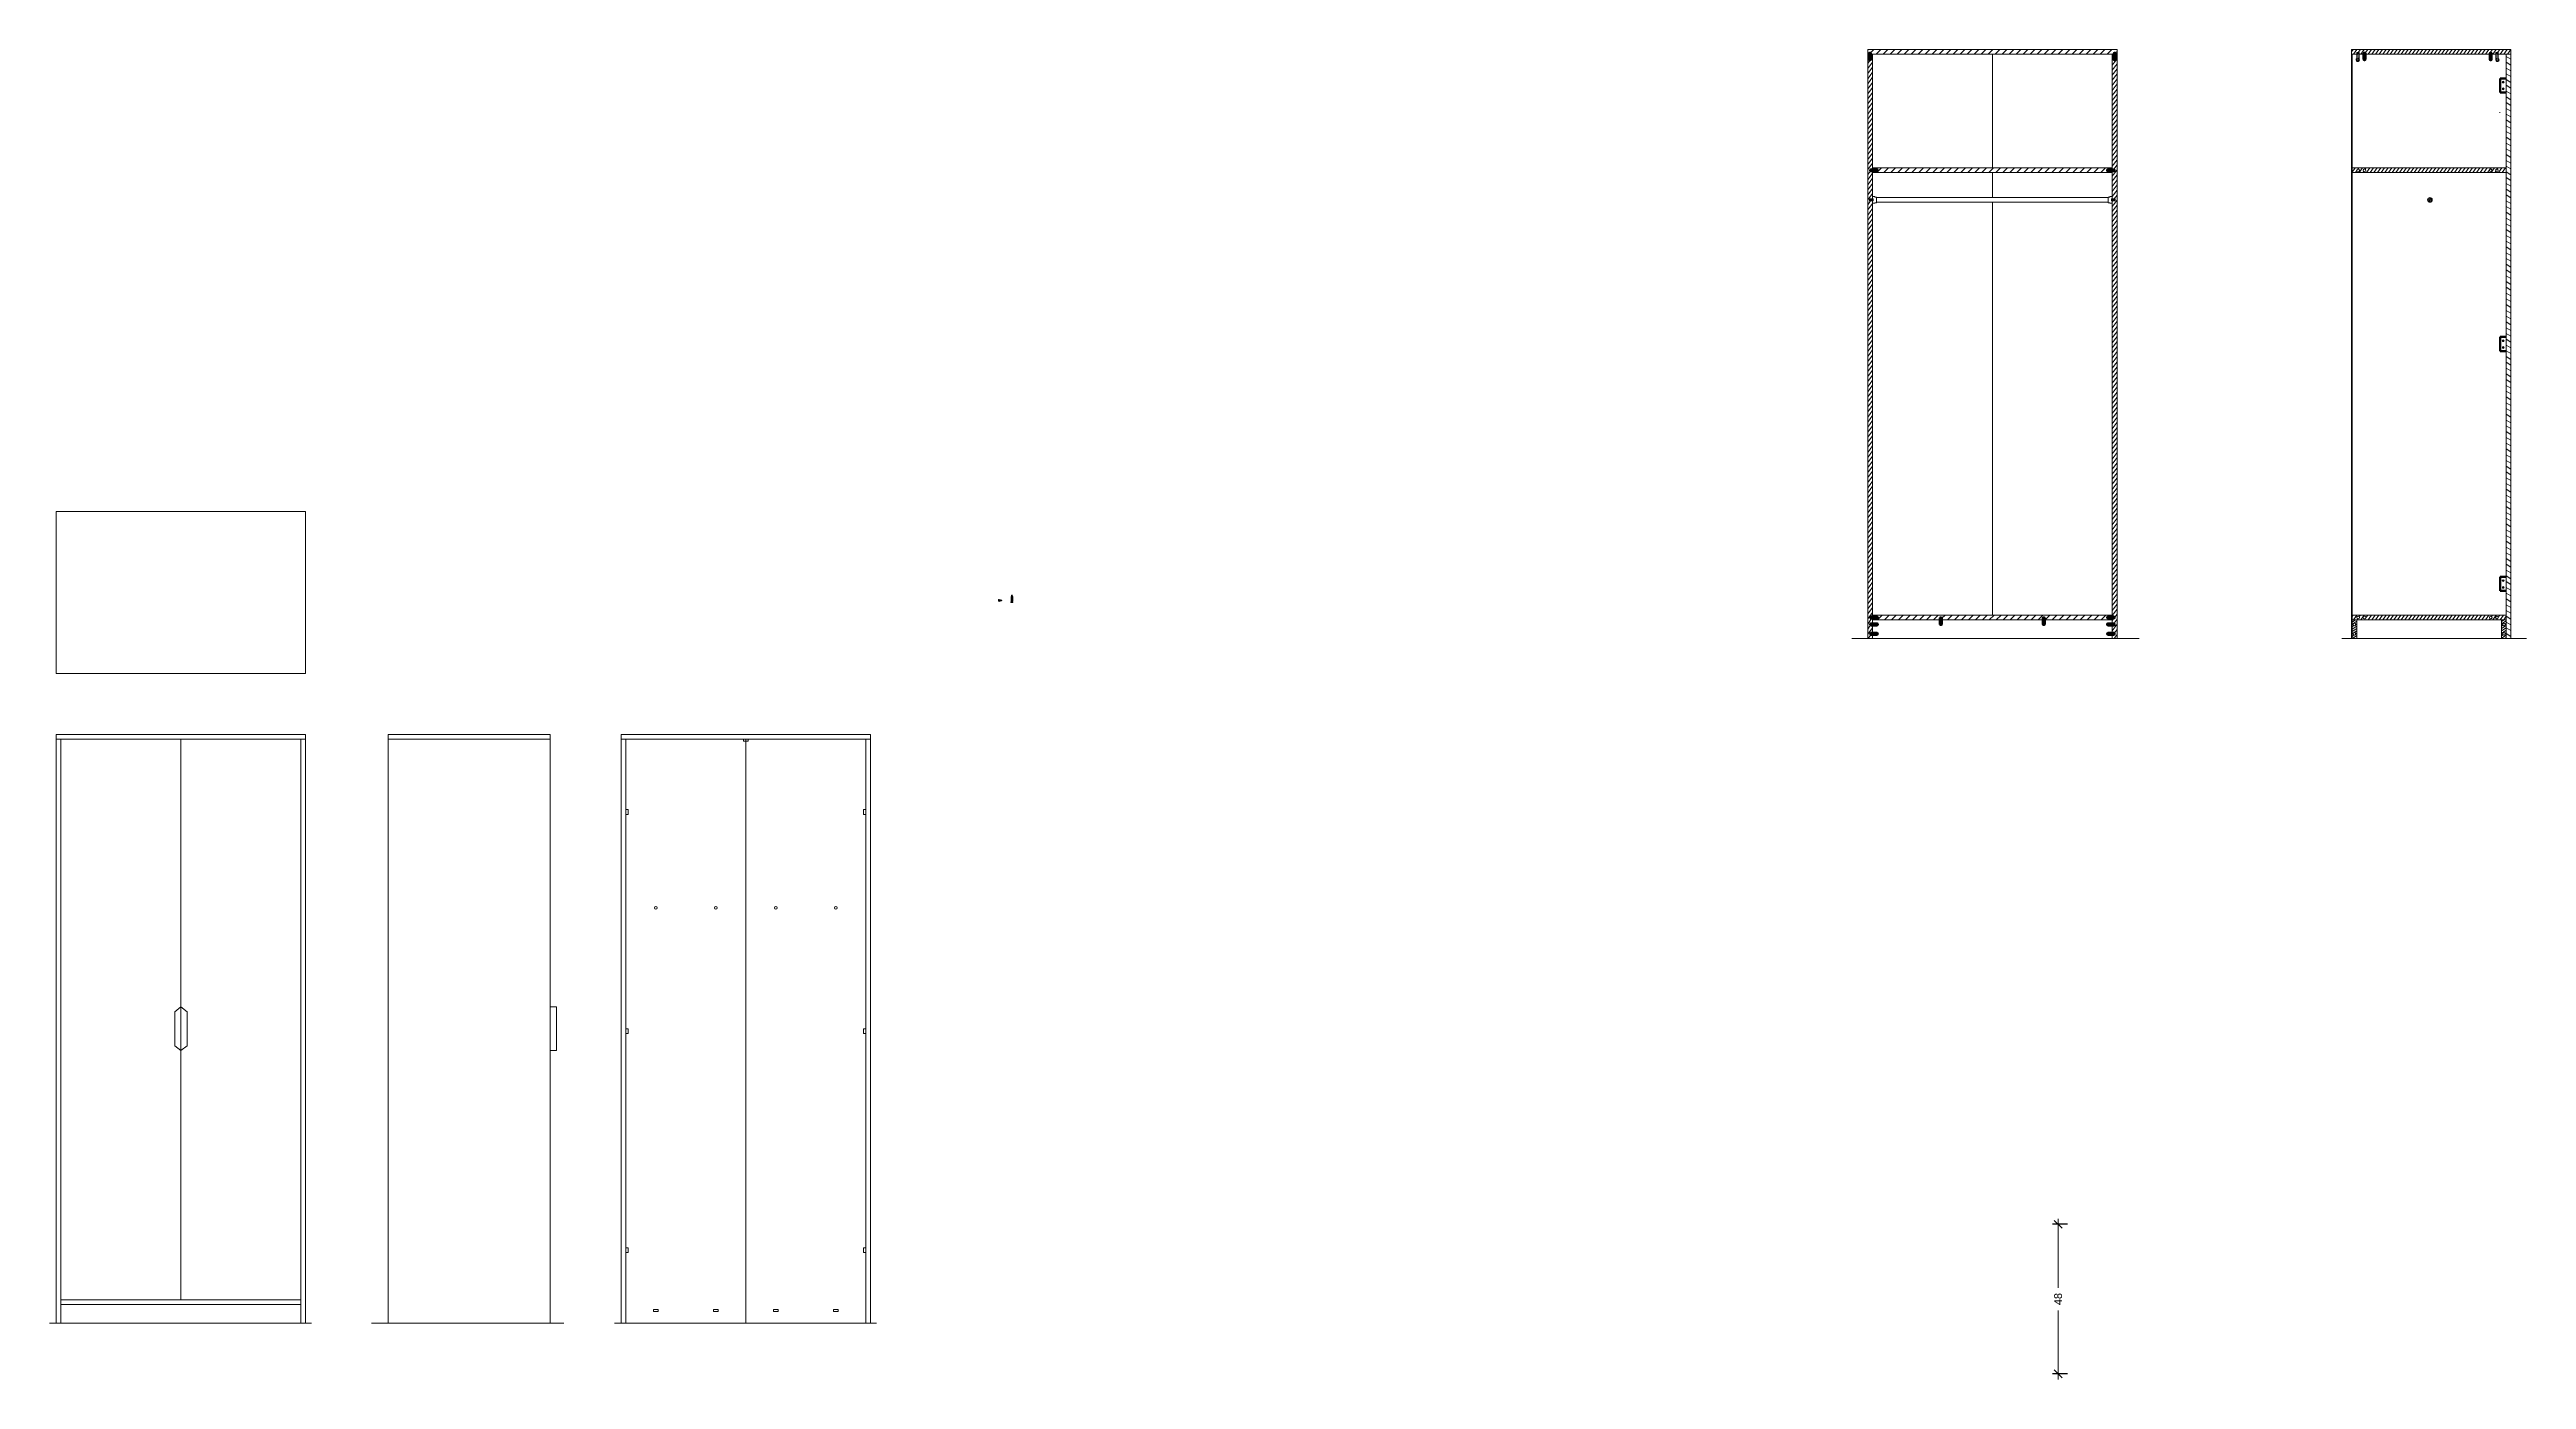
# Model space of a CAD drawing. Header units: millimetres. Extents: x 27 to 1587, y 31 to 458.
# Drawn here: x 27 to 822, y 31 to 458 of the extents above; entities that cross this region are included whole.
import ezdxf

# ---------------------------------------------------------------- set-up
doc = ezdxf.new("R2010")
doc.units = ezdxf.units.MM
doc.header["$MEASUREMENT"] = 0
doc.layers.get('DEFPOINTS').update_dxf_attribs({"color": 210})
for name, color, linetype, lineweight in [('linea di terra', 1, 'Continuous', 18), ('linee non sezionate', 8, 'Continuous', 18), ('linee quote', 6, 'Continuous', 18), ('linee sezionate', 7, 'Continuous', 18), ('retini', 11, 'Continuous', 18), ('riquadro viti', 2, 'Continuous', 18), ('viti e cerniere', 4, 'Continuous', 18)]:
    doc.layers.add(name, color=color, linetype=linetype, lineweight=lineweight)
doc.styles.add('ARIAL', font='Arial.ttf')
doc.dimstyles.new('E-0050_TICK_12', dxfattribs={"dimtxt": 2.5, "dimasz": 2.5, "dimexe": 1.8, "dimexo": 1.2, "dimgap": 1.8, "dimtad": 0, "dimdec": 0, "dimzin": 0, "dimdsep": 46, "dimtxsty": 'ARIAL', "dimblk": 'OBLIQUE', "dimblk1": 'OBLIQUE', "dimblk2": 'OBLIQUE', "dimcen": 1.8, "dimdle": 1.8, "dimclrd": 256, "dimclre": 256, "dimclrt": 256, "dimadec": 0, "dimazin": 0, "dimtfac": 1, "dimtdec": 0, "dimtmove": 1, "dimatfit": 3, "dimldrblk": 'OPEN90', "dimfxl": 1, "dimtfill": 1, "dimtfillclr": 7, "dimtolj": 1, "dimtzin": 0, "dimlwd": -1, "dimarcsym": 0})
pattern_1 = [(234, (-3009.2064, -1511.5748), (0.77058869, -0.55986545), [])]
pattern_2 = [(34, (-2959.1471, -1511.5748), (-0.35508749, 0.52643886), [])]
pattern_3 = [(45, (-3009.2064, -1511.5748), (-1.122532, 1.122532), [])]
pattern_4 = [(234, (-2959.1471, -1511.5748), (0.77058869, -0.55986545), [])]

# ---------------------------------------------------------------- blocks, each defined once
blk = doc.blocks.new('_Oblique')
at = {"color": 0, "linetype": 'ByBlock', "lineweight": -2}
blk.add_line((-0.5, -0.5), (0.5, 0.5), dxfattribs=at)
blk = doc.blocks.new('*D7')
at = {"layer": 'DEFPOINTS', "color": 0, "transparency": 16777216}
for p in [(676.1, 81.08), (671.91, 33.08), (676.1, 33.08)]:
    blk.add_point(p, dxfattribs=at)
at = {"layer": 'linee non sezionate', "lineweight": -2, "transparency": 16777216}
for p, q in [((674.9, 81.08), (670.11, 81.08)), ((674.9, 33.08), (670.11, 33.08))]:
    blk.add_line(p, q, dxfattribs=at)
at = {"layer": 'linee non sezionate', "transparency": 16777216}
for p, q in [((671.91, 82.88), (671.91, 60.72)), ((671.91, 31.28), (671.91, 53.44))]:
    blk.add_line(p, q, dxfattribs=at)
at = {"layer": 'linee non sezionate', "transparency": 16777216, "xscale": 2.5, "yscale": 2.5, "zscale": 2.5}
for p, rotation in [((671.91, 81.08), 90), ((671.91, 33.08), 270)]:
    blk.add_blockref('_Oblique', p, dxfattribs=dict(at, rotation=rotation))
at = {"layer": 'linee non sezionate', "transparency": 16777216, "insert": (671.91, 57.08), "char_height": 2.5, "attachment_point": 5, "rotation": 90, "style": 'ARIAL', "bg_fill": 3, "box_fill_scale": 1.25, "bg_fill_color": 256, "bg_fill_true_color": 13158600, "bg_fill_transparency": 0}
blk.add_mtext('\\A1;48', dxfattribs=at)
blk = doc.blocks.new('_Open90')
at = {"color": 0, "linetype": 'ByBlock', "lineweight": -2}
for p, q in [((0, 0), (-1, 0)), ((-0.5, 0.5), (0, 0)), ((0, 0), (-0.5, -0.5))]:
    blk.add_line(p, q, dxfattribs=at)
blk = doc.blocks.new('vitetassello')
at = {"layer": 'viti e cerniere'}
for p, q in [((-0.13, 0.38), (-0.13, 1.58)), ((-0.13, 1.58), (-0.06, 1.58)), ((-0.13, 1.5), (0.31, 1.5)), ((-0.13, 0.46), (0.31, 0.46)), ((0.31, 0.38), (-0.13, 0.38)), ((-0.09, 0.46), (-0.09, 1.5)), ((-0.06, 1.76), (-0.06, 1.58)), ((-0.06, 1.58), (0.23, 1.58)), ((0, 0.35), (0, 0.27)), ((0, 0.21), (0, 0.14)), ((0, 0.08), (0, 0)), ((0.06, 0.46), (0.06, 1.5)), ((0.09, 0.46), (0.06, 0.46)), ((0.08, 0.46), (0.11, 0.46)), ((0.09, 0.46), (0.13, 0.46)), ((0.13, 0.46), (0.13, 1.5)), ((0.19, 0.38), (0.19, 0.36)), ((0.19, 0.3), (0.19, 0.22)), ((0.19, 0.16), (0.19, 0.09)), ((0.19, 0), (0.19, 0.03)), ((0.23, 1.58), (0.24, 1.58)), ((0.24, 1.76), (0.24, 1.58)), ((0.24, 1.58), (0.31, 1.58)), ((0.27, 1.5), (0.27, 0.46)), ((0.31, 1.58), (0.31, 0.38)), ((0.31, 1.5), (0.31, 1.5)), ((0, 0), (0.19, 0))]:
    blk.add_line(p, q, dxfattribs=at)
blk.add_lwpolyline([(0.36, 1.76), (0.36, 1.93), (-0.18, 1.93), (-0.18, 1.76)], close=True, dxfattribs=at)
for points in [[(-0.06, 0.27), (0, 0.21), (0.19, 0.16), (0.24, 0.16), (-0.06, 0.27), (0, 0.27), (0.19, 0.22), (0.24, 0.16)], [(-0.06, 0.14), (0, 0.08), (0.19, 0.03), (0.24, 0.03), (-0.06, 0.14), (0, 0.14), (0.19, 0.09), (0.24, 0.03)], [(-0.03, 0.38), (0, 0.35), (0.19, 0.3), (0.24, 0.3), (0.01, 0.38)], [(0.09, 0.38), (0.19, 0.36), (0.24, 0.3)]]:
    blk.add_lwpolyline(points, dxfattribs=at)

msp = doc.modelspace()

# ---------------------------------------------------------------- hatches: boundary and pattern name
at = {"layer": 'retini'}
h = msp.add_hatch(dxfattribs=at)
h.set_pattern_fill('ANSI31', color=256, scale=0.5)
h.set_pattern_definition(pattern_3)
h.paths.add_polyline_path([(690.8, 458.08), (610.8, 458.08), (610.8, 456.58), (611.18, 456.58), (611.18, 457.11), (611.89, 457.11), (611.89, 456.58), (689.3, 456.58), (689.69, 456.58), (689.69, 457.11), (690.4, 457.11), (690.4, 456.58), (690.8, 456.58)])
h = msp.add_hatch(dxfattribs=at)
h.set_pattern_fill('ANSI31', color=256, scale=0.3, angle=189)
h.set_pattern_definition(pattern_1)
h.paths.add_polyline_path([(612.3, 456.58), (611.89, 456.58), (611.89, 454.57), (611.18, 454.57), (611.18, 456.58), (610.8, 456.58), (610.8, 269.08), (612.3, 269.08), (612.3, 270.22), (611.55, 270.22), (611.55, 270.93), (612.3, 270.93), (612.3, 273.23), (611.55, 273.23), (611.55, 273.94), (612.3, 273.94), (612.3, 275.46), (611.55, 275.46), (611.55, 276.16), (612.3, 276.16), (612.3, 409.5), (611.4, 409.5), (611.4, 410.18), (612.3, 410.18), (612.3, 418.95), (611.55, 418.95), (611.55, 419.66), (612.3, 419.66)])
h = msp.add_hatch(dxfattribs=at)
h.set_pattern_fill('ANSI31', color=256, scale=0.3, angle=189)
h.set_pattern_definition(pattern_1)
h.paths.add_polyline_path([(690.8, 456.58), (690.4, 456.58), (690.4, 454.57), (689.69, 454.57), (689.69, 456.58), (689.3, 456.58), (689.3, 419.66), (690.12, 419.66), (690.12, 418.95), (689.3, 418.95), (689.3, 410.18), (690.2, 410.18), (690.2, 409.84), (690.2, 409.5), (689.3, 409.5), (689.3, 276.16), (690.12, 276.16), (690.12, 275.46), (689.3, 275.46), (689.3, 273.94), (690.12, 273.94), (690.12, 273.23), (689.3, 273.23), (689.3, 270.93), (690.12, 270.93), (690.12, 270.22), (689.3, 270.22), (689.3, 269.08), (690.8, 269.08)])
h = msp.add_hatch(dxfattribs=at)
h.set_pattern_fill('ANSI31', color=256, scale=0.3, angle=189)
h.set_pattern_definition(pattern_4)
h.paths.add_polyline_path([(817.22, 458.08), (766.02, 458.08), (766.02, 456.58), (767.81, 456.58), (767.81, 457.08), (768.54, 457.08), (768.54, 456.58), (769.86, 456.58), (769.86, 457.11), (770.57, 457.11), (770.57, 456.58), (810.36, 456.58), (810.36, 457.11), (811.07, 457.11), (811.07, 456.58), (812.37, 456.58), (812.37, 457.05), (812.37, 457.08), (813.1, 457.08), (813.1, 456.58), (817.22, 456.58)])
h = msp.add_hatch(dxfattribs=at)
h.set_pattern_fill('ANSI31', color=256, scale=0.5, angle=104)
h.set_pattern_definition([(149, (-2959.147, -1511.5748), (-0.81762294, -1.3607531), [])])
h.paths.add_polyline_path([(817.22, 456.58), (815.72, 456.58), (815.72, 269.08), (817.22, 269.08)])
h = msp.add_hatch(dxfattribs=at)
h.set_pattern_fill('ANSI31', color=256, scale=0.5)
h.set_pattern_definition(pattern_3)
h.paths.add_polyline_path([(689.3, 420.08), (612.3, 420.08), (612.3, 419.66), (614.08, 419.66), (614.08, 418.95), (612.3, 418.95), (612.3, 418.58), (689.3, 418.58), (689.3, 418.95), (687.59, 418.95), (687.59, 419.66), (689.3, 419.66)])
h = msp.add_hatch(dxfattribs=at)
h.set_pattern_fill('ANSI31', color=256, scale=0.3, angle=189)
h.set_pattern_definition(pattern_4)
h.paths.add_polyline_path([(815.72, 420.08), (766.22, 420.08), (766.22, 418.58), (815.72, 418.58)])
h.paths.add_polyline_path([(769.81, 419.33, -1), (770.64, 419.33, -1)], flags=16)
h.paths.add_polyline_path([(767.8, 419.33, -1), (768.63, 419.33, -1)], flags=16)
h.paths.add_polyline_path([(811.14, 419.33, -1), (810.31, 419.33, -1)], flags=16)
h.paths.add_polyline_path([(813.14, 419.33, -1), (812.31, 419.33, -1)], flags=16)
h = msp.add_hatch(dxfattribs=at)
h.set_pattern_fill('ANSI31', color=256, scale=0.1, angle=243)
h.set_pattern_definition([(288, (-2959.14707, -1511.57477), (0.301960444, 0.098112896), [])])
h.paths.add_polyline_path([(791.97, 409.83, 1), (790.47, 409.83, 1)])
h = msp.add_hatch(dxfattribs=at)
h.set_pattern_fill('ANSI31', color=256, scale=0.5)
h.set_pattern_definition(pattern_3)
h.paths.add_polyline_path([(687.59, 276.16), (689.3, 276.16), (689.3, 276.58), (612.3, 276.58), (612.3, 276.16), (614.08, 276.16), (614.08, 275.46), (612.3, 275.46), (612.3, 275.08), (633.93, 275.08), (633.93, 275.86), (634.64, 275.86), (634.64, 275.08), (666.93, 275.08), (666.93, 275.89), (667.64, 275.89), (667.64, 275.08), (689.3, 275.08), (689.3, 275.46), (687.59, 275.46)])
h = msp.add_hatch(dxfattribs=at)
h.set_pattern_fill('ANSI31', color=256, scale=0.3, angle=189)
h.set_pattern_definition(pattern_4)
h.paths.add_polyline_path([(766.22, 276.58), (766.22, 275.08), (815.72, 275.08), (815.72, 276.58)])
h.paths.add_polyline_path([(769.81, 275.83, -1), (770.64, 275.83, -1)], flags=16)
h.paths.add_polyline_path([(767.8, 275.83, -1), (768.63, 275.83, -1)], flags=16)
h.paths.add_polyline_path([(811.14, 275.83, -1), (810.31, 275.83, -1)], flags=16)
h.paths.add_polyline_path([(813.14, 275.83, -1), (812.31, 275.83, -1)], flags=16)
h = msp.add_hatch(dxfattribs=at)
h.set_pattern_fill('ANSI31', color=256, scale=0.2, angle=349)
h.set_pattern_definition(pattern_2)
h.paths.add_polyline_path([(767.72, 275.08), (766.22, 275.08), (766.22, 269.08), (767.72, 269.08)])
h.paths.add_polyline_path([(766.56, 273.58, -1), (767.39, 273.58, -1)], flags=16)
h.paths.add_polyline_path([(767.39, 270.58, -1), (766.56, 270.58, -1)], flags=16)
h = msp.add_hatch(dxfattribs=at)
h.set_pattern_fill('ANSI31', color=256, scale=0.2, angle=349)
h.set_pattern_definition(pattern_2)
h.paths.add_polyline_path([(815.72, 275.08), (814.22, 275.08), (814.22, 269.08), (815.72, 269.08)])
h.paths.add_polyline_path([(815.39, 270.58, -1), (814.56, 270.58, -1)], flags=16)
h.paths.add_polyline_path([(814.56, 273.58, -1), (815.39, 273.58, -1)], flags=16)

# ---------------------------------------------------------------- linework, layer by layer
at = {"layer": 'linea di terra'}
for p, q in [((605.75, 269.08), (697.9, 269.08)), ((762.94, 269.08), (817.22, 269.08)), ((817.22, 269.08), (822.19, 269.08)), ((27.38, 49.35), (111.48, 49.35)), ((130.66, 49.31), (192.44, 49.31)), ((208.64, 49.35), (292.74, 49.35))]:
    msp.add_line(p, q, dxfattribs=at)
at = {"layer": 'linee non sezionate'}
for p, q in [((650.8, 456.58), (650.8, 420.08)), ((650.8, 418.58), (650.8, 410.58)), ((612.3, 410.88), (613.1, 410.88)), ((613.1, 408.78), (612.3, 408.78)), ((613.1, 410.88), (613.1, 410.73)), ((613.1, 410.73), (613.6, 410.73)), ((613.1, 408.93), (613.1, 408.78)), ((613.6, 408.93), (613.1, 408.93)), ((613.6, 410.73), (613.6, 409.08)), ((613.6, 410.58), (687.99, 410.58)), ((613.6, 409.08), (687.99, 409.08)), ((613.6, 409.08), (613.6, 408.93)), ((650.8, 409.08), (650.8, 276.58)), ((687.99, 410.58), (687.99, 410.73)), ((687.99, 410.73), (688.49, 410.73)), ((687.99, 408.93), (687.99, 410.58)), ((688.49, 408.93), (687.99, 408.93)), ((688.49, 410.73), (688.49, 410.88)), ((688.49, 410.88), (689.3, 410.88)), ((688.49, 408.78), (688.49, 408.93)), ((689.3, 408.78), (688.49, 408.78)), ((689.3, 409.84), (689.3, 409.84)), ((109.54, 309.84), (29.54, 309.84)), ((29.54, 309.84), (29.54, 257.84)), ((109.54, 257.84), (109.54, 309.84)), ((332.07, 281.28), (332.07, 281.28)), ((29.54, 257.84), (109.54, 257.84)), ((109.54, 238.31), (29.54, 238.31)), ((29.54, 238.31), (29.54, 49.31)), ((29.54, 236.81), (109.54, 236.81)), ((31.04, 236.81), (31.04, 49.31)), ((69.54, 236.81), (69.54, 56.81)), ((108.04, 236.81), (108.04, 49.31)), ((109.54, 49.31), (109.54, 238.31)), ((136.07, 49.31), (136.07, 238.31)), ((136.07, 238.31), (188.07, 238.31)), ((188.07, 236.81), (136.07, 236.81)), ((188.07, 238.31), (188.07, 49.31)), ((290.8, 238.31), (210.8, 238.31)), ((210.8, 238.31), (210.8, 49.31)), ((210.8, 236.81), (290.8, 236.81)), ((212.3, 236.81), (212.3, 49.31)), ((250.8, 236.81), (250.8, 49.35)), ((289.3, 236.81), (289.3, 49.31)), ((290.8, 49.31), (290.8, 238.31)), ((190.07, 150.81), (188.07, 150.81)), ((190.07, 150.81), (190.07, 136.81)), ((190.07, 136.81), (188.07, 136.81)), ((31.04, 56.81), (108.04, 56.81)), ((31.04, 55.31), (108.04, 55.31))]:
    msp.add_line(p, q, dxfattribs=at)
for points in [[(69.54, 136.81), (67.54, 138.31), (67.54, 149.31), (69.54, 150.81)], [(69.54, 136.81), (71.54, 138.31), (71.54, 149.31), (69.54, 150.81)]]:
    msp.add_lwpolyline(points, dxfattribs=at)
at = {"layer": 'linee quote'}
for q in [(813.52, 437.87), (813.72, 437.87), (813.72, 437.87)]:
    msp.add_line((813.72, 437.87), q, dxfattribs=at)
at = {"layer": 'linee sezionate'}
for p, q in [((610.8, 456.58), (611.18, 456.58)), ((611.89, 456.58), (689.3, 456.58)), ((612.3, 419.66), (612.3, 456.58)), ((817.22, 458.08), (766.02, 458.08)), ((766.02, 458.08), (766.02, 269.08)), ((766.22, 456.58), (766.22, 276.58)), ((766.22, 456.58), (766.22, 276.58)), ((817.22, 458.08), (817.22, 456.58)), ((612.3, 420.08), (689.3, 420.08)), ((612.3, 410.18), (612.3, 418.95)), ((612.3, 418.58), (689.3, 418.58)), ((612.3, 276.16), (612.3, 409.5)), ((612.3, 276.58), (689.3, 276.58)), ((612.3, 273.94), (612.3, 275.46)), ((612.3, 275.08), (633.93, 275.08)), ((612.3, 270.93), (612.3, 273.23)), ((634.64, 275.08), (666.93, 275.08)), ((667.64, 275.08), (689.3, 275.08)), ((612.3, 269.08), (612.3, 270.22))]:
    msp.add_line(p, q, dxfattribs=at)
for points in [[(690.8, 456.58), (690.8, 458.08), (610.8, 458.08), (610.8, 269.08)], [(689.69, 456.58), (689.3, 456.58), (689.3, 419.66)], [(690.8, 269.08), (690.8, 456.58), (690.4, 456.58)], [(767.81, 456.58), (766.02, 456.58)], [(769.86, 456.58), (768.54, 456.58)], [(810.36, 456.58), (770.57, 456.58)], [(812.37, 456.58), (811.07, 456.58)], [(817.22, 269.08), (817.22, 456.58), (813.1, 456.58)], [(815.72, 269.08), (815.72, 456.58)], [(689.3, 418.95), (689.3, 410.18)], [(815.72, 420.08), (766.22, 420.08), (766.22, 418.58), (815.72, 418.58)], [(689.3, 409.5), (689.3, 276.16)], [(689.3, 275.46), (689.3, 273.94)], [(689.3, 273.23), (689.3, 270.93)], [(815.72, 276.58), (766.22, 276.58), (766.22, 275.08), (815.72, 275.08)], [(766.22, 275.08), (766.22, 269.08)], [(767.72, 269.08), (767.72, 275.08)], [(814.22, 275.08), (814.22, 269.08)], [(689.3, 270.22), (689.3, 269.08)]]:
    msp.add_lwpolyline(points, dxfattribs=at)
msp.add_circle((791.22, 409.83), 0.75, dxfattribs=at)
at = {"layer": 'riquadro viti', "ltscale": 0.05}
for points in [[(611.18, 454.57), (611.18, 457.11), (611.89, 457.11), (611.89, 454.57)], [(689.69, 454.57), (689.69, 457.11), (690.4, 457.11), (690.4, 454.57)], [(769.86, 454.57), (769.86, 457.11), (770.57, 457.11), (770.57, 454.57)], [(810.36, 454.57), (810.36, 457.11), (811.07, 457.11), (811.07, 454.57)], [(614.08, 418.95), (611.55, 418.95), (611.55, 419.66), (614.08, 419.66)], [(690.12, 418.95), (687.59, 418.95), (687.59, 419.66), (690.12, 419.66)], [(611.4, 409.5), (612.57, 409.5), (612.57, 409.84), (612.57, 410.18), (611.4, 410.18)], [(689.02, 409.5), (690.2, 409.5), (690.2, 409.84), (690.2, 410.18), (689.02, 410.18)], [(614.08, 275.46), (611.55, 275.46), (611.55, 276.16), (614.08, 276.16)], [(614.08, 273.23), (611.55, 273.23), (611.55, 273.94), (614.08, 273.94)], [(614.08, 270.22), (611.55, 270.22), (611.55, 270.93), (614.08, 270.93)], [(633.93, 273.33), (633.93, 275.86), (634.64, 275.86), (634.64, 273.33)], [(666.93, 273.36), (666.93, 275.89), (667.64, 275.89), (667.64, 273.36)], [(690.12, 275.46), (687.59, 275.46), (687.59, 276.16), (690.12, 276.16)], [(690.12, 273.23), (687.59, 273.23), (687.59, 273.94), (690.12, 273.94)], [(690.12, 270.22), (687.59, 270.22), (687.59, 270.93), (690.12, 270.93)]]:
    msp.add_lwpolyline(points, close=True, dxfattribs=at)
at = {"layer": 'riquadro viti', "ltscale": 0.03}
for points in [[(768.54, 455.02), (768.54, 457.05), (768.54, 457.08), (767.81, 457.08), (767.81, 455.25, 2.428654)], [(812.37, 455.02), (812.37, 457.05), (812.37, 457.08), (813.1, 457.08), (813.1, 455.25, -2.428654)]]:
    msp.add_lwpolyline(points, format="xyb", close=True, dxfattribs=at)
at = {"layer": 'viti e cerniere', "linetype": 'ByBlock', "lineweight": 100}
for p, q in [((611.4, 457.05), (611.24, 456.87)), ((611.24, 454.83), (611.24, 456.87)), ((611.4, 454.65), (611.24, 454.83)), ((611.69, 457.05), (611.4, 457.05)), ((611.69, 454.65), (611.4, 454.65)), ((611.84, 456.87), (611.69, 457.05)), ((611.84, 454.83), (611.69, 454.65)), ((611.84, 456.87), (611.84, 454.83)), ((689.9, 457.05), (689.74, 456.87)), ((689.74, 454.83), (689.74, 456.87)), ((689.9, 454.65), (689.74, 454.83)), ((690.19, 457.05), (689.9, 457.05)), ((690.19, 454.65), (689.9, 454.65)), ((690.34, 456.87), (690.19, 457.05)), ((690.34, 454.83), (690.19, 454.65)), ((690.34, 456.87), (690.34, 454.83)), ((770.08, 457.05), (769.92, 456.87)), ((769.92, 454.83), (769.92, 456.87)), ((770.08, 454.65), (769.92, 454.83)), ((770.37, 457.05), (770.08, 457.05)), ((770.37, 454.65), (770.08, 454.65)), ((770.52, 456.87), (770.37, 457.05)), ((770.52, 454.83), (770.37, 454.65)), ((770.52, 456.87), (770.52, 454.83)), ((810.58, 457.05), (810.42, 456.87)), ((810.42, 454.83), (810.42, 456.87)), ((810.58, 454.65), (810.42, 454.83)), ((810.87, 457.05), (810.58, 457.05)), ((810.87, 454.65), (810.58, 454.65)), ((811.02, 456.87), (810.87, 457.05)), ((811.02, 454.83), (810.87, 454.65)), ((811.02, 456.87), (811.02, 454.83)), ((813.72, 444.33), (813.72, 448.83)), ((813.72, 448.83), (815.72, 448.83)), ((815.72, 444.33), (813.72, 444.33)), ((611.78, 419.6), (611.6, 419.45)), ((611.6, 419.45), (611.6, 419.16)), ((611.6, 419.16), (611.78, 419)), ((611.78, 419.6), (613.83, 419.6)), ((613.83, 419), (611.78, 419)), ((613.83, 419.6), (614.01, 419.45)), ((614.01, 419.16), (613.83, 419)), ((614.01, 419.45), (614.01, 419.16)), ((687.82, 419.6), (687.64, 419.45)), ((687.64, 419.45), (687.64, 419.16)), ((687.64, 419.16), (687.82, 419)), ((687.82, 419.6), (689.87, 419.6)), ((689.87, 419), (687.82, 419)), ((689.87, 419.6), (690.05, 419.45)), ((690.05, 419.16), (689.87, 419)), ((690.05, 419.45), (690.05, 419.16)), ((813.72, 361.33), (813.72, 365.83)), ((813.72, 365.83), (815.72, 365.83)), ((815.72, 361.33), (813.72, 361.33)), ((813.72, 284.33), (813.72, 288.83)), ((813.72, 288.83), (815.72, 288.83)), ((815.72, 284.33), (813.72, 284.33)), ((611.78, 276.11), (611.6, 275.96)), ((611.6, 275.96), (611.6, 275.67)), ((611.6, 275.67), (611.78, 275.5)), ((611.78, 273.88), (611.6, 273.73)), ((611.6, 273.73), (611.6, 273.44)), ((611.6, 273.44), (611.78, 273.27)), ((611.78, 270.87), (611.6, 270.72)), ((611.6, 270.72), (611.6, 270.43)), ((611.6, 270.43), (611.78, 270.27)), ((611.78, 276.11), (613.83, 276.11)), ((613.83, 275.5), (611.78, 275.5)), ((611.78, 273.88), (613.83, 273.88)), ((613.83, 273.27), (611.78, 273.27)), ((611.78, 270.87), (613.83, 270.87)), ((613.83, 270.27), (611.78, 270.27)), ((613.83, 276.11), (614.01, 275.96)), ((614.01, 275.67), (613.83, 275.5)), ((613.83, 273.88), (614.01, 273.73)), ((614.01, 273.44), (613.83, 273.27)), ((613.83, 270.87), (614.01, 270.72)), ((614.01, 270.43), (613.83, 270.27)), ((614.01, 275.96), (614.01, 275.67)), ((614.01, 273.73), (614.01, 273.44)), ((614.01, 270.72), (614.01, 270.43)), ((634.15, 275.83), (633.99, 275.65)), ((633.99, 273.6), (633.99, 275.65)), ((634.15, 273.42), (633.99, 273.6)), ((634.44, 275.83), (634.15, 275.83)), ((634.44, 273.42), (634.15, 273.42)), ((634.59, 275.65), (634.44, 275.83)), ((634.59, 273.6), (634.44, 273.42)), ((634.59, 275.65), (634.59, 273.6)), ((667.14, 275.83), (666.98, 275.65)), ((666.98, 273.6), (666.98, 275.65)), ((667.14, 273.42), (666.98, 273.6)), ((667.43, 275.83), (667.14, 275.83)), ((667.43, 273.42), (667.14, 273.42)), ((667.59, 275.65), (667.43, 275.83)), ((667.59, 273.6), (667.43, 273.42)), ((667.59, 275.65), (667.59, 273.6)), ((687.82, 276.11), (687.64, 275.96)), ((687.64, 275.96), (687.64, 275.67)), ((687.64, 275.67), (687.82, 275.5)), ((687.82, 273.88), (687.64, 273.73)), ((687.64, 273.73), (687.64, 273.44)), ((687.64, 273.44), (687.82, 273.27)), ((687.82, 270.87), (687.64, 270.72)), ((687.64, 270.72), (687.64, 270.43)), ((687.64, 270.43), (687.82, 270.27)), ((687.82, 276.11), (689.87, 276.11)), ((689.87, 275.5), (687.82, 275.5)), ((687.82, 273.88), (689.87, 273.88)), ((689.87, 273.27), (687.82, 273.27)), ((687.82, 270.87), (689.87, 270.87)), ((689.87, 270.27), (687.82, 270.27)), ((689.87, 276.11), (690.05, 275.96)), ((690.05, 275.67), (689.87, 275.5)), ((689.87, 273.88), (690.05, 273.73)), ((690.05, 273.44), (689.87, 273.27)), ((689.87, 270.87), (690.05, 270.72)), ((690.05, 270.43), (689.87, 270.27)), ((690.05, 275.96), (690.05, 275.67)), ((690.05, 273.73), (690.05, 273.44)), ((690.05, 270.72), (690.05, 270.43))]:
    msp.add_line(p, q, dxfattribs=at)
at = {"layer": 'viti e cerniere'}
for p, q in [((767.7, 454.74), (767.8, 454.77)), ((767.7, 454.74), (767.8, 454.7)), ((767.8, 454.77), (767.8, 454.7)), ((768.41, 454.77), (767.82, 454.77)), ((768.11, 454.77), (767.82, 454.77)), ((767.82, 454.77), (767.82, 454.7)), ((768.41, 454.7), (767.82, 454.7)), ((768.03, 456.58), (767.9, 456.58)), ((767.9, 456.58), (767.9, 455.24)), ((768, 456.88), (768.07, 456.96)), ((768, 456.88), (768.07, 456.88)), ((768, 456.71), (768.07, 456.79)), ((768, 456.71), (768.07, 456.71)), ((768.03, 456.58), (768.07, 456.62)), ((768.07, 456.96), (768.07, 457.05)), ((768.07, 457.05), (768.3, 457.05)), ((768.07, 456.79), (768.07, 456.88)), ((768.07, 456.62), (768.07, 456.71)), ((768.3, 457.05), (768.3, 457.02)), ((768.3, 457.02), (768.37, 457.02)), ((768.3, 456.94), (768.37, 457.02)), ((768.3, 456.85), (768.3, 456.94)), ((768.3, 456.85), (768.37, 456.85)), ((768.3, 456.78), (768.37, 456.85)), ((768.3, 456.68), (768.3, 456.78)), ((768.3, 456.68), (768.37, 456.68)), ((768.3, 456.61), (768.37, 456.68)), ((768.3, 456.58), (768.3, 456.61)), ((768.45, 456.58), (768.3, 456.58)), ((768.41, 454.77), (768.41, 454.7)), ((768.45, 455.08), (768.45, 456.58)), ((768.45, 455.18), (768.45, 455.18)), ((768.45, 455.08), (768.45, 455.08)), ((812.46, 456.58), (812.61, 456.58)), ((812.46, 455.08), (812.46, 456.58)), ((812.46, 455.18), (812.46, 455.18)), ((812.47, 455.08), (812.46, 455.08)), ((812.49, 454.74), (812.59, 454.77)), ((812.49, 454.74), (812.59, 454.7)), ((812.59, 454.77), (812.59, 454.7)), ((812.84, 457.05), (812.61, 457.05)), ((812.61, 457.05), (812.61, 457.02)), ((812.61, 456.85), (812.61, 456.94)), ((812.61, 456.68), (812.61, 456.78)), ((812.61, 456.58), (812.61, 456.61)), ((813.2, 454.77), (812.61, 454.77)), ((812.91, 454.77), (812.61, 454.77)), ((812.61, 454.77), (812.61, 454.7)), ((813.2, 454.7), (812.61, 454.7)), ((812.84, 456.96), (812.84, 457.05)), ((812.84, 456.79), (812.84, 456.88)), ((812.84, 456.62), (812.84, 456.71)), ((812.89, 456.58), (813.01, 456.58)), ((813.01, 456.58), (813.01, 455.24)), ((813.2, 454.77), (813.2, 454.7)), ((814.45, 447.63), (815.02, 447.63)), ((814.45, 445.46), (815.02, 445.46)), ((814.73, 447.34), (814.73, 447.92)), ((814.73, 447.63), (814.73, 447.63)), ((814.74, 445.17), (814.74, 445.75)), ((814.74, 445.46), (814.74, 445.46)), ((611.63, 409.71), (611.55, 409.71)), ((611.7, 409.96), (611.59, 409.96)), ((611.63, 409.71), (611.63, 409.63)), ((611.71, 409.71), (611.63, 409.63)), ((611.78, 410.04), (611.7, 409.96)), ((611.78, 410.04), (611.78, 409.96)), ((611.88, 409.96), (611.78, 409.96)), ((611.81, 409.71), (611.81, 409.63)), ((611.89, 409.71), (611.81, 409.63)), ((611.96, 410.04), (611.88, 409.96)), ((611.99, 409.71), (611.89, 409.71)), ((611.96, 410.04), (611.96, 409.96)), ((612.06, 409.96), (611.96, 409.96)), ((611.99, 409.71), (611.99, 409.63)), ((612.07, 409.71), (611.99, 409.63)), ((612.14, 410.04), (612.06, 409.96)), ((612.18, 409.71), (612.07, 409.71)), ((612.14, 410.04), (612.14, 409.96)), ((612.24, 409.96), (612.14, 409.96)), ((612.18, 409.71), (612.18, 409.63)), ((612.26, 409.71), (612.18, 409.63)), ((612.29, 410), (612.24, 409.96)), ((612.29, 409.71), (612.26, 409.71)), ((612.34, 410.14), (612.3, 410.14)), ((612.3, 410.14), (612.3, 409.54)), ((612.3, 409.54), (612.34, 409.54)), ((689.3, 409.96), (689.34, 409.96)), ((689.3, 409.67), (689.35, 409.71)), ((689.34, 409.96), (689.42, 410.04)), ((689.35, 409.71), (689.45, 409.71)), ((689.42, 409.96), (689.42, 410.04)), ((689.42, 409.96), (689.52, 409.96)), ((689.45, 409.63), (689.53, 409.71)), ((689.45, 409.63), (689.45, 409.71)), ((689.52, 409.96), (689.6, 410.04)), ((689.53, 409.71), (689.63, 409.71)), ((689.6, 409.96), (689.6, 410.04)), ((689.6, 409.96), (689.7, 409.96)), ((689.63, 409.63), (689.71, 409.71)), ((689.63, 409.63), (689.63, 409.71)), ((689.7, 409.96), (689.78, 410.04)), ((689.71, 409.71), (689.82, 409.71)), ((689.78, 409.96), (689.78, 410.04)), ((689.82, 409.63), (689.9, 409.71)), ((689.82, 409.63), (689.82, 409.71)), ((689.88, 409.96), (689.96, 410.04)), ((689.9, 409.71), (690, 409.71)), ((689.96, 409.96), (689.96, 410.04)), ((689.96, 409.96), (690.04, 409.96)), ((814.53, 364.58), (814.53, 364.68)), ((814.53, 364.68), (814.68, 364.68)), ((814.68, 364.58), (814.53, 364.58)), ((814.54, 362.41), (814.54, 362.51)), ((814.54, 362.51), (814.69, 362.51)), ((814.69, 362.41), (814.54, 362.41)), ((814.68, 364.83), (814.78, 364.83)), ((814.68, 364.68), (814.68, 364.83)), ((814.68, 364.58), (814.78, 364.68)), ((814.78, 364.58), (814.68, 364.68)), ((814.68, 364.43), (814.68, 364.58)), ((814.78, 364.43), (814.68, 364.43)), ((814.69, 362.66), (814.79, 362.66)), ((814.69, 362.51), (814.69, 362.66)), ((814.69, 362.41), (814.79, 362.51)), ((814.79, 362.41), (814.69, 362.51)), ((814.69, 362.26), (814.69, 362.41)), ((814.79, 362.26), (814.69, 362.26)), ((814.78, 364.83), (814.78, 364.68)), ((814.78, 364.68), (814.93, 364.68)), ((814.93, 364.58), (814.78, 364.58)), ((814.78, 364.58), (814.78, 364.43)), ((814.79, 362.66), (814.79, 362.51)), ((814.79, 362.51), (814.94, 362.51)), ((814.94, 362.41), (814.79, 362.41)), ((814.79, 362.41), (814.79, 362.26)), ((814.93, 364.68), (814.93, 364.58)), ((814.94, 362.51), (814.94, 362.41)), ((814.53, 287.58), (814.53, 287.68)), ((814.53, 287.68), (814.68, 287.68)), ((814.68, 287.58), (814.53, 287.58)), ((814.68, 287.83), (814.78, 287.83)), ((814.68, 287.68), (814.68, 287.83)), ((814.68, 287.58), (814.78, 287.68)), ((814.78, 287.58), (814.68, 287.68)), ((814.68, 287.43), (814.68, 287.58)), ((814.78, 287.43), (814.68, 287.43)), ((814.78, 287.83), (814.78, 287.68)), ((814.78, 287.68), (814.93, 287.68)), ((814.93, 287.58), (814.78, 287.58)), ((814.78, 287.58), (814.78, 287.43)), ((814.93, 287.68), (814.93, 287.58)), ((332.08, 281.41), (332.11, 281.41)), ((332.12, 281.16), (332.23, 281.16)), ((332.19, 281.41), (332.29, 281.41)), ((332.31, 281.16), (332.41, 281.16)), ((332.37, 281.41), (332.47, 281.41)), ((332.49, 281.16), (332.59, 281.16)), ((332.67, 281.16), (332.77, 281.16)), ((332.74, 281.41), (332.82, 281.41)), ((814.54, 285.41), (814.54, 285.51)), ((814.54, 285.51), (814.69, 285.51)), ((814.69, 285.41), (814.54, 285.41)), ((814.69, 285.66), (814.79, 285.66)), ((814.69, 285.51), (814.69, 285.66)), ((814.69, 285.41), (814.79, 285.51)), ((814.79, 285.41), (814.69, 285.51)), ((814.69, 285.26), (814.69, 285.41)), ((814.79, 285.26), (814.69, 285.26)), ((814.79, 285.66), (814.79, 285.51)), ((814.79, 285.51), (814.94, 285.51)), ((814.94, 285.41), (814.79, 285.41)), ((814.79, 285.41), (814.79, 285.26)), ((814.94, 285.51), (814.94, 285.41))]:
    msp.add_line(p, q, dxfattribs=at)
for points in [[(812.61, 457.02), (812.54, 457.02)], [(812.61, 456.94), (812.54, 457.02)], [(812.61, 456.85), (812.54, 456.85)], [(812.61, 456.78), (812.54, 456.85)], [(812.61, 456.68), (812.54, 456.68)], [(812.61, 456.61), (812.54, 456.68)], [(812.92, 456.88), (812.84, 456.96)], [(812.92, 456.88), (812.84, 456.88)], [(812.92, 456.71), (812.84, 456.79)], [(812.92, 456.71), (812.84, 456.71)], [(812.89, 456.58), (812.84, 456.62)], [(332.08, 281.11), (332.12, 281.16), (332.19, 281.41), (332.19, 281.48), (332.08, 281.17)], [(332.08, 281.28), (332.11, 281.41), (332.19, 281.48)], [(332.23, 281.08), (332.31, 281.16), (332.37, 281.41), (332.37, 281.48), (332.23, 281.08), (332.23, 281.16), (332.29, 281.41), (332.37, 281.48)], [(332.41, 281.08), (332.49, 281.16), (332.55, 281.41), (332.55, 281.48), (332.41, 281.08), (332.41, 281.16), (332.47, 281.41), (332.55, 281.48)], [(332.59, 281.08), (332.67, 281.16), (332.74, 281.41), (332.74, 281.48), (332.59, 281.08), (332.59, 281.16), (332.66, 281.41), (332.74, 281.48)]]:
    msp.add_lwpolyline(points, dxfattribs=at)
for points in [[(689.3, 410.14), (689.26, 410.14, 0.451416), (689.26, 409.54), (689.3, 409.54)], [(332.07, 281.58), (332.03, 281.58, 0.451416), (332.03, 280.98), (332.07, 280.98)]]:
    msp.add_lwpolyline(points, format="xyb", close=True, dxfattribs=at)
for points in [[(251.57, 236.11), (251.57, 236.81), (250.04, 236.81), (250.04, 236.11)], [(213, 214.14), (212.3, 214.14), (212.3, 212.61), (213, 212.61)], [(289.3, 214.14), (288.6, 214.14), (288.6, 212.61), (289.3, 212.61)], [(213, 143.83), (212.3, 143.83), (212.3, 142.3), (213, 142.3)], [(289.3, 143.83), (288.6, 143.83), (288.6, 142.3), (289.3, 142.3)], [(213, 73.55), (212.3, 73.55), (212.3, 72.01), (213, 72.01)], [(289.3, 73.55), (288.6, 73.55), (288.6, 72.01), (289.3, 72.01)], [(222.69, 53.08), (222.69, 53.78), (221.16, 53.78), (221.16, 53.08)], [(241.94, 53.08), (241.94, 53.78), (240.41, 53.78), (240.41, 53.08)], [(261.19, 53.08), (261.19, 53.78), (259.66, 53.78), (259.66, 53.08)], [(280.44, 53.08), (280.44, 53.78), (278.91, 53.78), (278.91, 53.08)]]:
    msp.add_lwpolyline(points, close=True, dxfattribs=at)
for centre, radius in [((768.06, 454.77), 0.5), ((812.85, 454.77), 0.5), ((814.73, 447.63), 0.288), ((814.74, 445.46), 0.288), ((768.21, 419.33), 0.416), ((770.22, 419.33), 0.416), ((810.72, 419.33), 0.416), ((812.72, 419.33), 0.416), ((814.73, 364.63), 0.288), ((814.74, 362.46), 0.288), ((814.73, 287.63), 0.288), ((814.74, 285.46), 0.288), ((766.97, 273.58), 0.416), ((766.97, 270.58), 0.416), ((768.21, 275.83), 0.416), ((770.22, 275.83), 0.416), ((810.72, 275.83), 0.416), ((812.72, 275.83), 0.416), ((814.97, 273.58), 0.416), ((814.97, 270.58), 0.416), ((221.93, 182.62), 0.416), ((241.18, 182.62), 0.416), ((260.43, 182.62), 0.416), ((279.68, 182.62), 0.416)]:
    msp.add_circle(centre, radius, dxfattribs=at)
at = {"layer": 'viti e cerniere', "ltscale": 0.7}
for centre, radius, start, end in [((611.58, 409.83), 0.124, 151.92189, 256.68404), ((611.59, 409.83), 0.129, 85.88987, 153.70924), ((690.01, 409.84), 0.129, 265.88987, 333.70924), ((690.01, 409.84), 0.124, 331.92189, 76.68404), ((332.78, 281.28), 0.129, 265.88987, 333.70924), ((332.79, 281.28), 0.124, 331.92189, 76.68404)]:
    msp.add_arc(centre, radius, start, end, dxfattribs=at)
at = {"layer": 'viti e cerniere'}
msp.add_arc((612.07, 409.84), 0.4, 311.40962, 48.59038, dxfattribs=at)

# ---------------------------------------------------------------- block references
at = {"layer": 'viti e cerniere', "xscale": -1.242407183797266, "yscale": 1.242407183797266, "zscale": 1.242407183797266, "rotation": 180}
msp.add_blockref('vitetassello', (336.08, 282.99), dxfattribs=at)

# ---------------------------------------------------------------- dimensions: what is measured, and where the dimension line sits
at = {"layer": 'linee non sezionate'}
dim = msp.add_linear_dim(base=(671.91, 33.08), p1=(676.1, 81.08), p2=(676.1, 33.08), angle=90, dimstyle='E-0050_TICK_12', dxfattribs=at)
dim.commit()
dim.dimension.update_dxf_attribs({"geometry": '*D7', "text_midpoint": (671.91, 57.08)})

doc.saveas('drawing.dxf')
